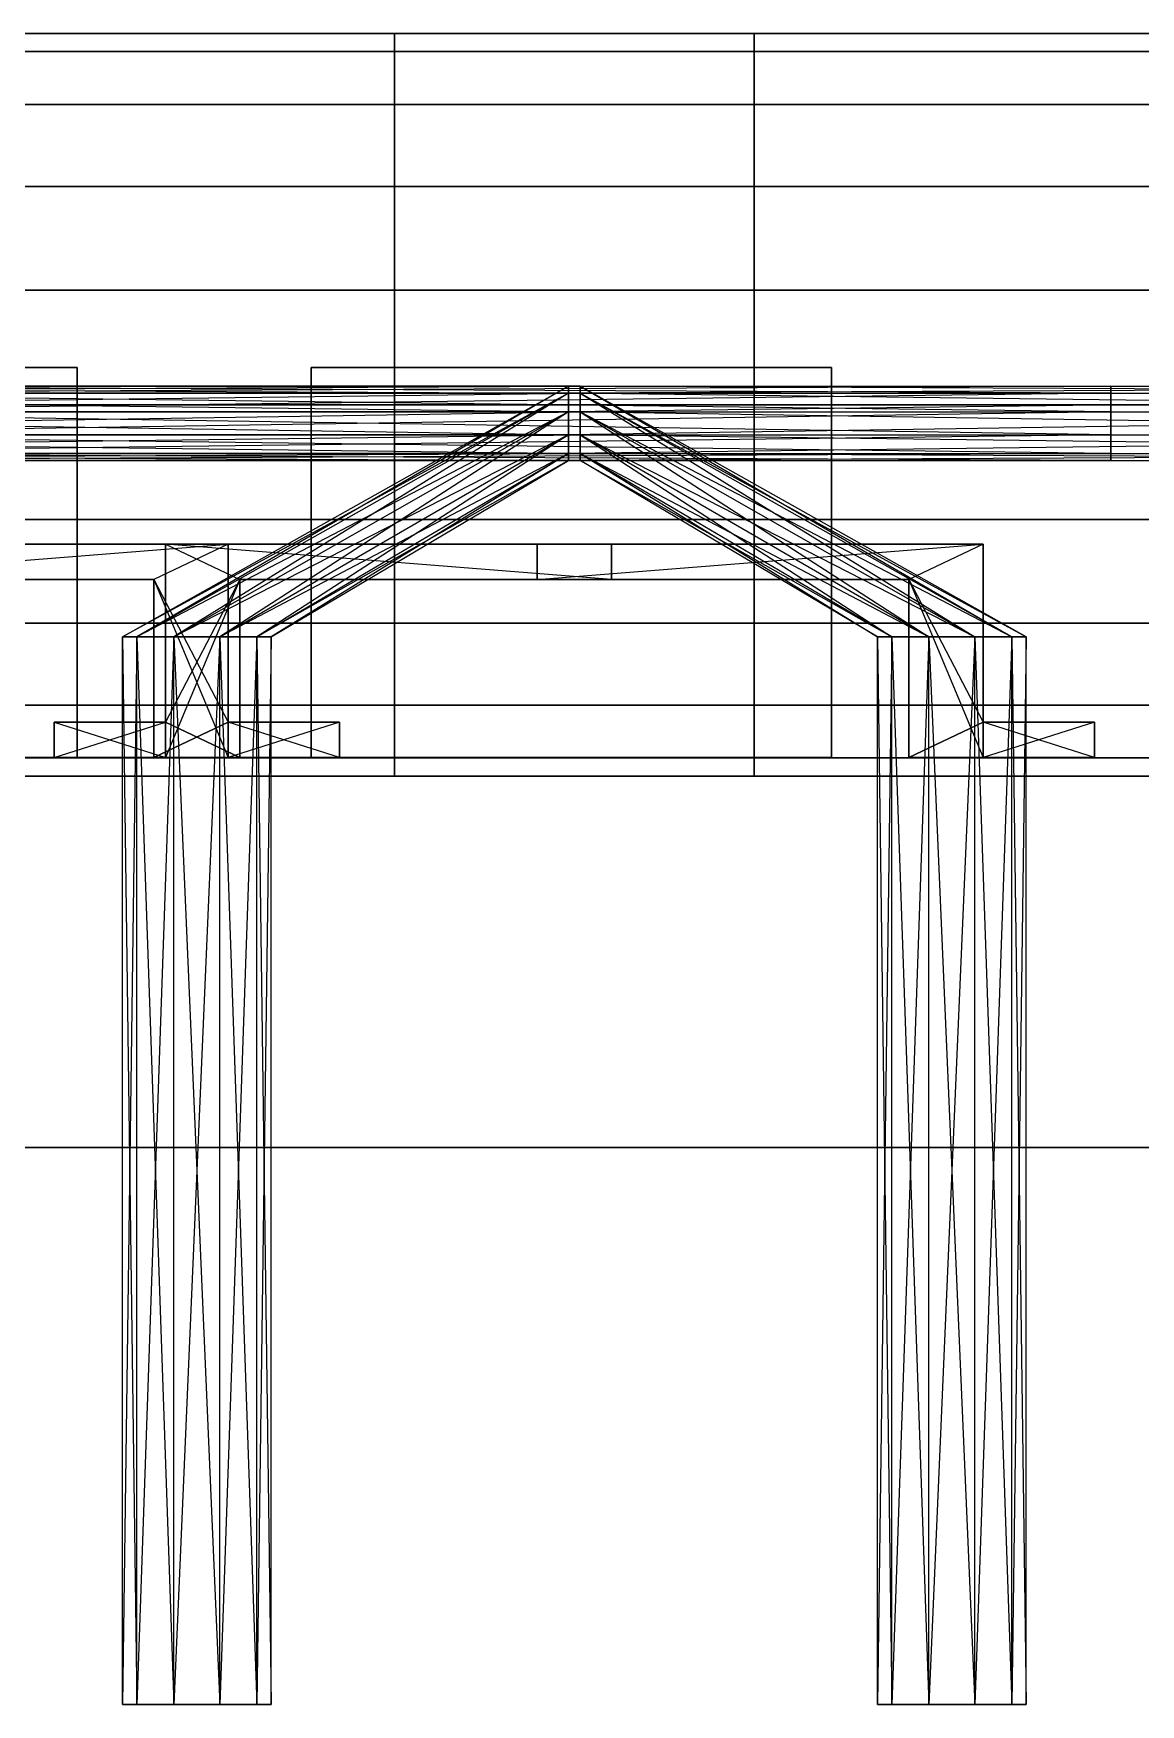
# Model space of a CAD drawing. Extents: x 0 to 4960, y -79 to 258.
# Drawn here: x 4162.7 to 4280, y -78.7 to 98.4 of the extents above; entities that cross this region are included whole.
import ezdxf

# ---------------------------------------------------------------- set-up
doc = ezdxf.new("R2010")
doc.units = 0
doc.layers.add('UB3D', color=1, linetype='CONTINUOUS')

msp = doc.modelspace()

# ---------------------------------------------------------------- linework, layer by layer
at = {"layer": 'UB3D', "color": 53}
for points in [[(4200.944882, 96.498268, -3332.166043), (4200.944882, 98.425177, -3320.00002), (3919.055118, 98.425177, -3320.00002), (3919.055118, 96.498268, -3332.166043)], [(4200.944882, 98.425177, -3320.00002), (4200.944882, 96.498268, -3307.833957), (3919.055118, 96.498268, -3307.833957), (3919.055118, 98.425177, -3320.00002)], [(4139.055118, 98.425177, -2100.00002), (4139.055118, 96.498268, -2112.166043), (4420.944882, 96.498268, -2112.166043), (4420.944882, 98.425177, -2100.00002)], [(4139.055118, 96.498268, -2087.833957), (4139.055118, 98.425177, -2100.00002), (4420.944882, 98.425177, -2100.00002), (4420.944882, 96.498268, -2087.833957)], [(4200.944882, 59.055118, -3320), (4200.944882, 96.498268, -3307.833957), (4200.944882, 98.425177, -3319.99998)], [(4200.944882, 59.055118, -3320), (4200.944882, 98.425177, -3319.99998), (4200.944882, 96.498268, -3332.166043)], [(4239.055118, 98.425177, -1840.00002), (4239.055118, 96.498268, -1852.166043), (4520.944882, 96.498268, -1852.166043), (4520.944882, 98.425177, -1840.00002)], [(4239.055118, 96.498268, -1827.833957), (4239.055118, 98.425177, -1840.00002), (4520.944882, 98.425177, -1840.00002), (4520.944882, 96.498268, -1827.833957)], [(4239.055118, 59.055118, -1840), (4239.055118, 98.425177, -1839.99998), (4239.055118, 96.498268, -1827.833957)], [(4200.944882, 90.906161, -3343.141171), (4200.944882, 96.498268, -3332.166043), (3919.055118, 96.498268, -3332.166043), (3919.055118, 90.906161, -3343.141171)], [(4200.944882, 96.498268, -3307.833957), (4200.944882, 90.906161, -3296.858829), (3919.055118, 90.906161, -3296.858829), (3919.055118, 96.498268, -3307.833957)], [(4139.055118, 96.498268, -2112.166043), (4139.055118, 90.906161, -2123.141171), (4420.944882, 90.906161, -2123.141171), (4420.944882, 96.498268, -2112.166043)], [(4139.055118, 90.906161, -2076.858829), (4139.055118, 96.498268, -2087.833957), (4420.944882, 96.498268, -2087.833957), (4420.944882, 90.906161, -2076.858829)], [(4200.944882, 59.055118, -3320), (4200.944882, 90.906161, -3296.858829), (4200.944882, 96.498268, -3307.833957)], [(4200.944882, 59.055118, -3320), (4200.944882, 96.498268, -3332.166043), (4200.944882, 90.906161, -3343.141171)], [(4239.055118, 96.498268, -1852.166043), (4239.055118, 90.906161, -1863.141171), (4520.944882, 90.906161, -1863.141171), (4520.944882, 96.498268, -1852.166043)], [(4239.055118, 90.906161, -1816.858829), (4239.055118, 96.498268, -1827.833957), (4520.944882, 96.498268, -1827.833957), (4520.944882, 90.906161, -1816.858829)], [(4239.055118, 59.055118, -1840), (4239.055118, 96.498268, -1827.833957), (4239.055118, 90.906161, -1816.858829)], [(4239.055118, 59.055118, -1840), (4239.055118, 90.906161, -1863.141171), (4239.055118, 96.498268, -1852.166043)], [(4200.944882, 82.19625, -3351.851082), (4200.944882, 90.906161, -3343.141171), (3919.055118, 90.906161, -3343.141171), (3919.055118, 82.19625, -3351.851082)], [(4200.944882, 90.906161, -3296.858829), (4200.944882, 82.19625, -3288.148918), (3919.055118, 82.19625, -3288.148918), (3919.055118, 90.906161, -3296.858829)], [(4139.055118, 90.906161, -2123.141171), (4139.055118, 82.19625, -2131.851082), (4420.944882, 82.19625, -2131.851082), (4420.944882, 90.906161, -2123.141171)], [(4139.055118, 82.19625, -2068.148918), (4139.055118, 90.906161, -2076.858829), (4420.944882, 90.906161, -2076.858829), (4420.944882, 82.19625, -2068.148918)], [(4200.944882, 59.055118, -3320), (4200.944882, 82.19625, -3288.148918), (4200.944882, 90.906161, -3296.858829)], [(4200.944882, 59.055118, -3320), (4200.944882, 90.906161, -3343.141171), (4200.944882, 82.19625, -3351.851082)], [(4239.055118, 90.906161, -1863.141171), (4239.055118, 82.19625, -1871.851082), (4520.944882, 82.19625, -1871.851082), (4520.944882, 90.906161, -1863.141171)], [(4239.055118, 82.19625, -1808.148918), (4239.055118, 90.906161, -1816.858829), (4520.944882, 90.906161, -1816.858829), (4520.944882, 82.19625, -1808.148918)], [(4239.055118, 59.055118, -1840), (4239.055118, 90.906161, -1816.858829), (4239.055118, 82.19625, -1808.148918)], [(4239.055118, 59.055118, -1840), (4239.055118, 82.19625, -1871.851082), (4239.055118, 90.906161, -1863.141171)], [(4200.944882, 71.221122, -3357.44319), (4200.944882, 82.19625, -3351.851082), (3919.055118, 82.19625, -3351.851082), (3919.055118, 71.221122, -3357.44319)], [(4200.944882, 82.19625, -3288.148918), (4200.944882, 71.221122, -3282.55681), (3919.055118, 71.221122, -3282.55681), (3919.055118, 82.19625, -3288.148918)], [(4139.055118, 82.19625, -2131.851082), (4139.055118, 71.221122, -2137.44319), (4420.944882, 71.221122, -2137.44319), (4420.944882, 82.19625, -2131.851082)], [(4139.055118, 71.221122, -2062.55681), (4139.055118, 82.19625, -2068.148918), (4420.944882, 82.19625, -2068.148918), (4420.944882, 71.221122, -2062.55681)], [(4200.944882, 59.055118, -3320), (4200.944882, 71.221122, -3282.55681), (4200.944882, 82.19625, -3288.148918)], [(4200.944882, 59.055118, -3320), (4200.944882, 82.19625, -3351.851082), (4200.944882, 71.221122, -3357.44319)], [(4239.055118, 82.19625, -1871.851082), (4239.055118, 71.221122, -1877.44319), (4520.944882, 71.221122, -1877.44319), (4520.944882, 82.19625, -1871.851082)], [(4239.055118, 71.221122, -1802.55681), (4239.055118, 82.19625, -1808.148918), (4520.944882, 82.19625, -1808.148918), (4520.944882, 71.221122, -1802.55681)], [(4239.055118, 59.055118, -1840), (4239.055118, 82.19625, -1808.148918), (4239.055118, 71.221122, -1802.55681)], [(4239.055118, 59.055118, -1840), (4239.055118, 71.221122, -1877.44319), (4239.055118, 82.19625, -1871.851082)], [(4200.944882, 59.055098, -3359.370098), (4200.944882, 71.221122, -3357.44319), (3919.055118, 71.221122, -3357.44319), (3919.055118, 59.055098, -3359.370098)], [(4200.944882, 71.221122, -3282.55681), (4200.944882, 59.055098, -3280.629902), (3919.055118, 59.055098, -3280.629902), (3919.055118, 71.221122, -3282.55681)], [(4139.055118, 71.221122, -2137.44319), (4139.055118, 59.055138, -2139.370098), (4420.944882, 59.055138, -2139.370098), (4420.944882, 71.221122, -2137.44319)], [(4139.055118, 59.055138, -2060.629902), (4139.055118, 71.221122, -2062.55681), (4420.944882, 71.221122, -2062.55681), (4420.944882, 59.055138, -2060.629902)], [(4200.944882, 59.055118, -3320), (4200.944882, 59.055098, -3280.629902), (4200.944882, 71.221122, -3282.55681)], [(4200.944882, 59.055118, -3320), (4200.944882, 71.221122, -3357.44319), (4200.944882, 59.055098, -3359.370098)], [(4239.055118, 71.221122, -1877.44319), (4239.055118, 59.055138, -1879.370098), (4520.944882, 59.055138, -1879.370098), (4520.944882, 71.221122, -1877.44319)], [(4239.055118, 59.055138, -1800.629902), (4239.055118, 71.221122, -1802.55681), (4520.944882, 71.221122, -1802.55681), (4520.944882, 59.055138, -1800.629902)], [(4239.055118, 59.055118, -1840), (4239.055118, 71.221122, -1802.55681), (4239.055118, 59.055138, -1800.629902)], [(4239.055118, 59.055118, -1840), (4239.055118, 59.055138, -1879.370098), (4239.055118, 71.221122, -1877.44319)], [(4200.944882, 46.889114, -3357.44319), (4200.944882, 59.055098, -3359.370098), (3919.055118, 59.055098, -3359.370098), (3919.055118, 46.889114, -3357.44319)], [(4200.944882, 59.055098, -3280.629902), (4200.944882, 46.889114, -3282.55681), (3919.055118, 46.889114, -3282.55681), (3919.055118, 59.055098, -3280.629902)], [(4139.055118, 59.055138, -2139.370098), (4139.055118, 46.889114, -2137.44319), (4420.944882, 46.889114, -2137.44319), (4420.944882, 59.055138, -2139.370098)], [(4139.055118, 46.889114, -2062.55681), (4139.055118, 59.055138, -2060.629902), (4420.944882, 59.055138, -2060.629902), (4420.944882, 46.889114, -2062.55681)], [(4200.944882, 59.055118, -3320), (4200.944882, 19.685059, -3319.99998), (4200.944882, 21.611968, -3307.833957)], [(4200.944882, 59.055118, -3320), (4200.944882, 21.611968, -3307.833957), (4200.944882, 27.204075, -3296.858829)], [(4200.944882, 59.055118, -3320), (4200.944882, 27.204075, -3296.858829), (4200.944882, 35.913986, -3288.148918)], [(4200.944882, 59.055118, -3320), (4200.944882, 35.913986, -3288.148918), (4200.944882, 46.889114, -3282.55681)], [(4200.944882, 59.055118, -3320), (4200.944882, 46.889114, -3282.55681), (4200.944882, 59.055098, -3280.629902)], [(4200.944882, 59.055118, -3320), (4200.944882, 59.055098, -3359.370098), (4200.944882, 46.889114, -3357.44319)], [(4200.944882, 59.055118, -3320), (4200.944882, 46.889114, -3357.44319), (4200.944882, 35.913986, -3351.851082)], [(4200.944882, 59.055118, -3320), (4200.944882, 35.913986, -3351.851082), (4200.944882, 27.204075, -3343.141171)], [(4200.944882, 59.055118, -3320), (4200.944882, 27.204075, -3343.141171), (4200.944882, 21.611968, -3332.166043)], [(4239.055118, 59.055138, -1879.370098), (4239.055118, 46.889114, -1877.44319), (4520.944882, 46.889114, -1877.44319), (4520.944882, 59.055138, -1879.370098)], [(4239.055118, 46.889114, -1802.55681), (4239.055118, 59.055138, -1800.629902), (4520.944882, 59.055138, -1800.629902), (4520.944882, 46.889114, -1802.55681)], [(4239.055118, 59.055118, -1840), (4239.055118, 59.055138, -1800.629902), (4239.055118, 46.889114, -1802.55681)], [(4239.055118, 59.055118, -1840), (4239.055118, 46.889114, -1877.44319), (4239.055118, 59.055138, -1879.370098)], [(4239.055118, 59.055118, -1840), (4239.055118, 46.889114, -1802.55681), (4239.055118, 35.913986, -1808.148918)], [(4239.055118, 59.055118, -1840), (4239.055118, 35.913986, -1808.148918), (4239.055118, 27.204075, -1816.858829)], [(4239.055118, 59.055118, -1840), (4239.055118, 27.204075, -1816.858829), (4239.055118, 21.611968, -1827.833957)], [(4239.055118, 59.055118, -1840), (4239.055118, 21.611968, -1827.833957), (4239.055118, 19.685059, -1839.99998)], [(4239.055118, 59.055118, -1840), (4239.055118, 19.685059, -1839.99998), (4239.055118, 21.611968, -1852.166043)], [(4239.055118, 59.055118, -1840), (4239.055118, 21.611968, -1852.166043), (4239.055118, 27.204075, -1863.141171)], [(4239.055118, 59.055118, -1840), (4239.055118, 27.204075, -1863.141171), (4239.055118, 35.913986, -1871.851082)], [(4239.055118, 59.055118, -1840), (4239.055118, 35.913986, -1871.851082), (4239.055118, 46.889114, -1877.44319)], [(4200.944882, 35.913986, -3351.851082), (4200.944882, 46.889114, -3357.44319), (3919.055118, 46.889114, -3357.44319), (3919.055118, 35.913986, -3351.851082)], [(4200.944882, 46.889114, -3282.55681), (4200.944882, 35.913986, -3288.148918), (3919.055118, 35.913986, -3288.148918), (3919.055118, 46.889114, -3282.55681)], [(4139.055118, 46.889114, -2137.44319), (4139.055118, 35.913986, -2131.851082), (4420.944882, 35.913986, -2131.851082), (4420.944882, 46.889114, -2137.44319)], [(4139.055118, 35.913986, -2068.148918), (4139.055118, 46.889114, -2062.55681), (4420.944882, 46.889114, -2062.55681), (4420.944882, 35.913986, -2068.148918)], [(4239.055118, 46.889114, -1877.44319), (4239.055118, 35.913986, -1871.851082), (4520.944882, 35.913986, -1871.851082), (4520.944882, 46.889114, -1877.44319)], [(4239.055118, 35.913986, -1808.148918), (4239.055118, 46.889114, -1802.55681), (4520.944882, 46.889114, -1802.55681), (4520.944882, 35.913986, -1808.148918)], [(4200.944882, 27.204075, -3343.141171), (4200.944882, 35.913986, -3351.851082), (3919.055118, 35.913986, -3351.851082), (3919.055118, 27.204075, -3343.141171)], [(4200.944882, 35.913986, -3288.148918), (4200.944882, 27.204075, -3296.858829), (3919.055118, 27.204075, -3296.858829), (3919.055118, 35.913986, -3288.148918)], [(4139.055118, 35.913986, -2131.851082), (4139.055118, 27.204075, -2123.141171), (4420.944882, 27.204075, -2123.141171), (4420.944882, 35.913986, -2131.851082)], [(4139.055118, 27.204075, -2076.858829), (4139.055118, 35.913986, -2068.148918), (4420.944882, 35.913986, -2068.148918), (4420.944882, 27.204075, -2076.858829)], [(4239.055118, 35.913986, -1871.851082), (4239.055118, 27.204075, -1863.141171), (4520.944882, 27.204075, -1863.141171), (4520.944882, 35.913986, -1871.851082)], [(4239.055118, 27.204075, -1816.858829), (4239.055118, 35.913986, -1808.148918), (4520.944882, 35.913986, -1808.148918), (4520.944882, 27.204075, -1816.858829)], [(4200.944882, 21.611968, -3332.166043), (4200.944882, 27.204075, -3343.141171), (3919.055118, 27.204075, -3343.141171), (3919.055118, 21.611968, -3332.166043)], [(4200.944882, 27.204075, -3296.858829), (4200.944882, 21.611968, -3307.833957), (3919.055118, 21.611968, -3307.833957), (3919.055118, 27.204075, -3296.858829)], [(4139.055118, 27.204075, -2123.141171), (4139.055118, 21.611968, -2112.166043), (4420.944882, 21.611968, -2112.166043), (4420.944882, 27.204075, -2123.141171)], [(4139.055118, 21.611968, -2087.833957), (4139.055118, 27.204075, -2076.858829), (4420.944882, 27.204075, -2076.858829), (4420.944882, 21.611968, -2087.833957)], [(4239.055118, 27.204075, -1863.141171), (4239.055118, 21.611968, -1852.166043), (4520.944882, 21.611968, -1852.166043), (4520.944882, 27.204075, -1863.141171)], [(4239.055118, 21.611968, -1827.833957), (4239.055118, 27.204075, -1816.858829), (4520.944882, 27.204075, -1816.858829), (4520.944882, 21.611968, -1827.833957)], [(4200.944882, 19.685059, -3320.00002), (4200.944882, 21.611968, -3332.166043), (3919.055118, 21.611968, -3332.166043), (3919.055118, 19.685059, -3320.00002)], [(4200.944882, 21.611968, -3307.833957), (4200.944882, 19.685059, -3320.00002), (3919.055118, 19.685059, -3320.00002), (3919.055118, 21.611968, -3307.833957)], [(4139.055118, 21.611968, -2112.166043), (4139.055118, 19.685059, -2100.00002), (4420.944882, 19.685059, -2100.00002), (4420.944882, 21.611968, -2112.166043)], [(4139.055118, 19.685059, -2100.00002), (4139.055118, 21.611968, -2087.833957), (4420.944882, 21.611968, -2087.833957), (4420.944882, 19.685059, -2100.00002)], [(4239.055118, 21.611968, -1852.166043), (4239.055118, 19.685059, -1840.00002), (4520.944882, 19.685059, -1840.00002), (4520.944882, 21.611968, -1852.166043)], [(4239.055118, 19.685059, -1840.00002), (4239.055118, 21.611968, -1827.833957), (4520.944882, 21.611968, -1827.833957), (4520.944882, 19.685059, -1840.00002)]]:
    msp.add_3dface(points, dxfattribs=at)
at = {"layer": 'UB3D', "color": 27}
for points in [[(4112.204724, 21.653543, -1160.629921), (4167.322835, 21.653543, -1160.629921), (4167.322835, 62.992126, -1160.629921), (4112.204724, 62.992126, -1160.629921)], [(4167.322835, 21.653543, -1278.740157), (4112.204724, 21.653543, -1278.740157), (4112.204724, 62.992126, -1278.740157), (4167.322835, 62.992126, -1278.740157)], [(4112.204724, 62.992126, -1278.740157), (4167.322835, 62.992126, -1278.740157), (4167.322835, 62.992126, -1160.629921)], [(4112.204724, 62.992126, -1278.740157), (4167.322835, 62.992126, -1160.629921), (4112.204724, 62.992126, -1160.629921)], [(4167.322835, 21.653543, -1160.629921), (4167.322835, 21.653543, -1278.740157), (4167.322835, 62.992126, -1278.740157), (4167.322835, 62.992126, -1160.629921)], [(4192.125984, 21.653543, -2340.944882), (4247.244094, 21.653543, -2340.944882), (4247.244094, 62.992126, -2340.944882), (4192.125984, 62.992126, -2340.944882)], [(4247.244094, 21.653543, -2459.055118), (4192.125984, 21.653543, -2459.055118), (4192.125984, 62.992126, -2459.055118), (4247.244094, 62.992126, -2459.055118)], [(4192.125984, 21.653543, -2459.055118), (4192.125984, 21.653543, -2340.944882), (4192.125984, 62.992126, -2340.944882), (4192.125984, 62.992126, -2459.055118)], [(4192.125984, 62.992126, -2459.055118), (4247.244094, 62.992126, -2459.055118), (4247.244094, 62.992126, -2340.944882)], [(4192.125984, 62.992126, -2459.055118), (4247.244094, 62.992126, -2340.944882), (4192.125984, 62.992126, -2340.944882)], [(4192.125984, 62.992126, -2459.055118), (4192.125984, 62.992126, -2340.944882), (4192.125984, 62.992126, -2459.055118)], [(4247.244094, 21.653543, -2340.944882), (4247.244094, 21.653543, -2459.055118), (4247.244094, 62.992126, -2459.055118), (4247.244094, 62.992126, -2340.944882)], [(4112.204724, 21.653543, -1160.629921), (4167.322835, 21.653543, -1160.629921), (4167.322835, 21.653543, -1278.740157)], [(4112.204724, 21.653543, -1160.629921), (4167.322835, 21.653543, -1278.740157), (4112.204724, 21.653543, -1278.740157)], [(4192.125984, 21.653543, -2340.944882), (4247.244094, 21.653543, -2340.944882), (4247.244094, 21.653543, -2459.055118)], [(4192.125984, 21.653543, -2340.944882), (4247.244094, 21.653543, -2459.055118), (4192.125984, 21.653543, -2459.055118)], [(4192.125984, 21.653543, -2340.944882), (4192.125984, 21.653543, -2459.055118), (4192.125984, 21.653543, -2340.944882)]]:
    msp.add_3dface(points, dxfattribs=at)
at = {"layer": 'UB3D', "color": 254}
for points in [[(4220.629921, 60.275591, -3324.629921), (4063.149606, 60.275591, -3324.629921), (4220.629921, 61.027598, -3320)], [(4063.149606, 60.275591, -3324.629921), (4220.629921, 61.027598, -3320), (4063.149606, 61.027598, -3320)], [(4220.629921, 61.027598, -3320), (4063.149606, 61.027598, -3320), (4220.629921, 60.275591, -3315.370079)], [(4063.149606, 61.027598, -3320), (4220.629921, 60.275591, -3315.370079), (4063.149606, 60.275591, -3315.370079)], [(4220.629921, 58.307047, -3327.488189), (4063.149606, 58.307047, -3327.488189), (4220.629921, 60.275591, -3324.629921)], [(4063.149606, 58.307047, -3327.488189), (4220.629921, 60.275591, -3324.629921), (4063.149606, 60.275591, -3324.629921)], [(4220.629921, 60.275591, -3315.370079), (4063.149606, 60.275591, -3315.370079), (4220.629921, 58.307047, -3312.511811)], [(4063.149606, 60.275591, -3315.370079), (4220.629921, 58.307047, -3312.511811), (4063.149606, 58.307047, -3312.511811)], [(4119.370079, 60.275591, -2095.370079), (4276.850394, 60.275591, -2095.370079), (4119.370079, 61.027598, -2100)], [(4276.850394, 60.275591, -2095.370079), (4119.370079, 61.027598, -2100), (4276.850394, 61.027598, -2100)], [(4119.370079, 61.027598, -2100), (4276.850394, 61.027598, -2100), (4119.370079, 60.275591, -2104.629921)], [(4276.850394, 61.027598, -2100), (4119.370079, 60.275591, -2104.629921), (4276.850394, 60.275591, -2104.629921)], [(4119.370079, 58.307047, -2092.511811), (4276.850394, 58.307047, -2092.511811), (4119.370079, 60.275591, -2095.370079)], [(4276.850394, 58.307047, -2092.511811), (4119.370079, 60.275591, -2095.370079), (4276.850394, 60.275591, -2095.370079)], [(4119.370079, 60.275591, -2104.629921), (4276.850394, 60.275591, -2104.629921), (4119.370079, 58.307047, -2107.488189)], [(4276.850394, 60.275591, -2104.629921), (4119.370079, 58.307047, -2107.488189), (4276.850394, 58.307047, -2107.488189)], [(4219.370079, 60.275591, -1835.370079), (4172.125984, 34.452008, -1840), (4219.370079, 61.027598, -1840)], [(4172.125984, 34.452008, -1840), (4219.370079, 61.027598, -1840), (4173.629921, 34.452008, -1844.629921)], [(4173.629921, 34.452008, -1835.370079), (4219.370079, 60.275591, -1835.370079), (4172.125984, 34.452008, -1840)], [(4219.370079, 61.027598, -1840), (4173.629921, 34.452008, -1844.629921), (4219.370079, 60.275591, -1844.629921)], [(4219.370079, 58.307047, -1832.511811), (4173.629921, 34.452008, -1835.370079), (4219.370079, 60.275591, -1835.370079)], [(4173.629921, 34.452008, -1844.629921), (4219.370079, 60.275591, -1844.629921), (4177.566929, 34.452008, -1847.488189)], [(4219.370079, 60.275591, -1844.629921), (4177.566929, 34.452008, -1847.488189), (4219.370079, 58.307047, -1847.488189)], [(4219.370079, 60.275591, -1835.370079), (4376.850394, 60.275591, -1835.370079), (4219.370079, 61.027598, -1840)], [(4376.850394, 60.275591, -1835.370079), (4219.370079, 61.027598, -1840), (4376.850394, 61.027598, -1840)], [(4219.370079, 61.027598, -1840), (4376.850394, 61.027598, -1840), (4219.370079, 60.275591, -1844.629921)], [(4376.850394, 61.027598, -1840), (4219.370079, 60.275591, -1844.629921), (4376.850394, 60.275591, -1844.629921)], [(4219.370079, 58.307047, -1832.511811), (4376.850394, 58.307047, -1832.511811), (4219.370079, 60.275591, -1835.370079)], [(4376.850394, 58.307047, -1832.511811), (4219.370079, 60.275591, -1835.370079), (4376.850394, 60.275591, -1835.370079)], [(4219.370079, 60.275591, -1844.629921), (4376.850394, 60.275591, -1844.629921), (4219.370079, 58.307047, -1847.488189)], [(4376.850394, 60.275591, -1844.629921), (4219.370079, 58.307047, -1847.488189), (4376.850394, 58.307047, -1847.488189)], [(4220.629921, 60.275591, -3324.629921), (4267.874016, 34.452008, -3320), (4220.629921, 61.027598, -3320)], [(4267.874016, 34.452008, -3320), (4220.629921, 61.027598, -3320), (4266.370079, 34.452008, -3315.370079)], [(4220.629921, 61.027598, -3320), (4266.370079, 34.452008, -3315.370079), (4220.629921, 60.275591, -3315.370079)], [(4220.629921, 58.307047, -3327.488189), (4266.370079, 34.452008, -3324.629921), (4220.629921, 60.275591, -3324.629921)], [(4266.370079, 34.452008, -3324.629921), (4220.629921, 60.275591, -3324.629921), (4267.874016, 34.452008, -3320)], [(4266.370079, 34.452008, -3315.370079), (4220.629921, 60.275591, -3315.370079), (4262.433071, 34.452008, -3312.511811)], [(4220.629921, 60.275591, -3315.370079), (4262.433071, 34.452008, -3312.511811), (4220.629921, 58.307047, -3312.511811)], [(4276.850394, 57.090472, -2100), (4276.850394, 60.275591, -2104.629921), (4276.850394, 61.027598, -2100)], [(4276.850394, 57.090472, -2100), (4276.850394, 61.027598, -2100), (4276.850394, 60.275591, -2095.370079)], [(4276.850394, 57.090472, -2100), (4276.850394, 58.307047, -2107.488189), (4276.850394, 60.275591, -2104.629921)], [(4276.850394, 57.090472, -2100), (4276.850394, 60.275591, -2095.370079), (4276.850394, 58.307047, -2092.511811)], [(4220.629921, 55.873898, -3327.488189), (4063.149606, 55.873898, -3327.488189), (4220.629921, 58.307047, -3327.488189)], [(4063.149606, 55.873898, -3327.488189), (4220.629921, 58.307047, -3327.488189), (4063.149606, 58.307047, -3327.488189)], [(4220.629921, 58.307047, -3312.511811), (4063.149606, 58.307047, -3312.511811), (4220.629921, 55.873898, -3312.511811)], [(4063.149606, 58.307047, -3312.511811), (4220.629921, 55.873898, -3312.511811), (4063.149606, 55.873898, -3312.511811)], [(4119.370079, 55.873898, -2092.511811), (4276.850394, 55.873898, -2092.511811), (4119.370079, 58.307047, -2092.511811)], [(4276.850394, 55.873898, -2092.511811), (4119.370079, 58.307047, -2092.511811), (4276.850394, 58.307047, -2092.511811)], [(4119.370079, 58.307047, -2107.488189), (4276.850394, 58.307047, -2107.488189), (4119.370079, 55.873898, -2107.488189)], [(4276.850394, 58.307047, -2107.488189), (4119.370079, 55.873898, -2107.488189), (4276.850394, 55.873898, -2107.488189)], [(4177.566929, 34.452008, -1832.511811), (4219.370079, 58.307047, -1832.511811), (4173.629921, 34.452008, -1835.370079)], [(4219.370079, 55.873898, -1832.511811), (4177.566929, 34.452008, -1832.511811), (4219.370079, 58.307047, -1832.511811)], [(4177.566929, 34.452008, -1847.488189), (4219.370079, 58.307047, -1847.488189), (4182.433071, 34.452008, -1847.488189)], [(4219.370079, 58.307047, -1847.488189), (4182.433071, 34.452008, -1847.488189), (4219.370079, 55.873898, -1847.488189)], [(4219.370079, 55.873898, -1832.511811), (4376.850394, 55.873898, -1832.511811), (4219.370079, 58.307047, -1832.511811)], [(4376.850394, 55.873898, -1832.511811), (4219.370079, 58.307047, -1832.511811), (4376.850394, 58.307047, -1832.511811)], [(4219.370079, 58.307047, -1847.488189), (4376.850394, 58.307047, -1847.488189), (4219.370079, 55.873898, -1847.488189)], [(4376.850394, 58.307047, -1847.488189), (4219.370079, 55.873898, -1847.488189), (4376.850394, 55.873898, -1847.488189)], [(4220.629921, 55.873898, -3327.488189), (4262.433071, 34.452008, -3327.488189), (4220.629921, 58.307047, -3327.488189)], [(4262.433071, 34.452008, -3327.488189), (4220.629921, 58.307047, -3327.488189), (4266.370079, 34.452008, -3324.629921)], [(4262.433071, 34.452008, -3312.511811), (4220.629921, 58.307047, -3312.511811), (4257.566929, 34.452008, -3312.511811)], [(4220.629921, 58.307047, -3312.511811), (4257.566929, 34.452008, -3312.511811), (4220.629921, 55.873898, -3312.511811)], [(4276.850394, 57.090472, -2100), (4276.850394, 55.873898, -2107.488189), (4276.850394, 58.307047, -2107.488189)], [(4276.850394, 57.090472, -2100), (4276.850394, 58.307047, -2092.511811), (4276.850394, 55.873898, -2092.511811)], [(4276.850394, 57.090472, -2100), (4276.850394, 53.153346, -2100), (4276.850394, 53.905315, -2104.629921)], [(4276.850394, 57.090472, -2100), (4276.850394, 53.905315, -2104.629921), (4276.850394, 55.873898, -2107.488189)], [(4276.850394, 57.090472, -2100), (4276.850394, 55.873898, -2092.511811), (4276.850394, 53.905315, -2095.370079)], [(4276.850394, 57.090472, -2100), (4276.850394, 53.905315, -2095.370079), (4276.850394, 53.153346, -2100)], [(4220.629921, 53.905315, -3324.629921), (4063.149606, 53.905315, -3324.629921), (4220.629921, 55.873898, -3327.488189)], [(4063.149606, 53.905315, -3324.629921), (4220.629921, 55.873898, -3327.488189), (4063.149606, 55.873898, -3327.488189)], [(4220.629921, 55.873898, -3312.511811), (4063.149606, 55.873898, -3312.511811), (4220.629921, 53.905315, -3315.370079)], [(4063.149606, 55.873898, -3312.511811), (4220.629921, 53.905315, -3315.370079), (4063.149606, 53.905315, -3315.370079)], [(4119.370079, 53.905315, -2095.370079), (4276.850394, 53.905315, -2095.370079), (4119.370079, 55.873898, -2092.511811)], [(4276.850394, 53.905315, -2095.370079), (4119.370079, 55.873898, -2092.511811), (4276.850394, 55.873898, -2092.511811)], [(4119.370079, 55.873898, -2107.488189), (4276.850394, 55.873898, -2107.488189), (4119.370079, 53.905315, -2104.629921)], [(4276.850394, 55.873898, -2107.488189), (4119.370079, 53.905315, -2104.629921), (4276.850394, 53.905315, -2104.629921)], [(4182.433071, 34.452008, -1832.511811), (4219.370079, 55.873898, -1832.511811), (4177.566929, 34.452008, -1832.511811)], [(4219.370079, 53.905315, -1835.370079), (4182.433071, 34.452008, -1832.511811), (4219.370079, 55.873898, -1832.511811)], [(4182.433071, 34.452008, -1847.488189), (4219.370079, 55.873898, -1847.488189), (4186.370079, 34.452008, -1844.629921)], [(4219.370079, 55.873898, -1847.488189), (4186.370079, 34.452008, -1844.629921), (4219.370079, 53.905315, -1844.629921)], [(4219.370079, 53.905315, -1835.370079), (4376.850394, 53.905315, -1835.370079), (4219.370079, 55.873898, -1832.511811)], [(4376.850394, 53.905315, -1835.370079), (4219.370079, 55.873898, -1832.511811), (4376.850394, 55.873898, -1832.511811)], [(4219.370079, 55.873898, -1847.488189), (4376.850394, 55.873898, -1847.488189), (4219.370079, 53.905315, -1844.629921)], [(4376.850394, 55.873898, -1847.488189), (4219.370079, 53.905315, -1844.629921), (4376.850394, 53.905315, -1844.629921)], [(4220.629921, 53.905315, -3324.629921), (4257.566929, 34.452008, -3327.488189), (4220.629921, 55.873898, -3327.488189)], [(4257.566929, 34.452008, -3327.488189), (4220.629921, 55.873898, -3327.488189), (4262.433071, 34.452008, -3327.488189)], [(4257.566929, 34.452008, -3312.511811), (4220.629921, 55.873898, -3312.511811), (4253.629921, 34.452008, -3315.370079)], [(4220.629921, 55.873898, -3312.511811), (4253.629921, 34.452008, -3315.370079), (4220.629921, 53.905315, -3315.370079)], [(4220.629921, 53.153346, -3320), (4063.149606, 53.153346, -3320), (4220.629921, 53.905315, -3324.629921)], [(4063.149606, 53.153346, -3320), (4220.629921, 53.905315, -3324.629921), (4063.149606, 53.905315, -3324.629921)], [(4220.629921, 53.905315, -3315.370079), (4063.149606, 53.905315, -3315.370079), (4220.629921, 53.153346, -3320)], [(4063.149606, 53.905315, -3315.370079), (4220.629921, 53.153346, -3320), (4063.149606, 53.153346, -3320)], [(4119.370079, 53.153346, -2100), (4276.850394, 53.153346, -2100), (4119.370079, 53.905315, -2095.370079)], [(4276.850394, 53.153346, -2100), (4119.370079, 53.905315, -2095.370079), (4276.850394, 53.905315, -2095.370079)], [(4119.370079, 53.905315, -2104.629921), (4276.850394, 53.905315, -2104.629921), (4119.370079, 53.153346, -2100)], [(4276.850394, 53.905315, -2104.629921), (4119.370079, 53.153346, -2100), (4276.850394, 53.153346, -2100)], [(4186.370079, 34.452008, -1840), (4219.370079, 53.905315, -1835.370079), (4182.433071, 34.452008, -1832.511811)], [(4219.370079, 53.153346, -1840), (4186.370079, 34.452008, -1840), (4219.370079, 53.905315, -1835.370079)], [(4186.370079, 34.452008, -1844.629921), (4219.370079, 53.905315, -1844.629921), (4187.874016, 34.452008, -1840)], [(4187.874016, 34.452008, -1840), (4219.370079, 53.153346, -1840), (4186.370079, 34.452008, -1840)], [(4219.370079, 53.905315, -1844.629921), (4187.874016, 34.452008, -1840), (4219.370079, 53.153346, -1840)], [(4219.370079, 53.153346, -1840), (4376.850394, 53.153346, -1840), (4219.370079, 53.905315, -1835.370079)], [(4376.850394, 53.153346, -1840), (4219.370079, 53.905315, -1835.370079), (4376.850394, 53.905315, -1835.370079)], [(4219.370079, 53.905315, -1844.629921), (4376.850394, 53.905315, -1844.629921), (4219.370079, 53.153346, -1840)], [(4376.850394, 53.905315, -1844.629921), (4219.370079, 53.153346, -1840), (4376.850394, 53.153346, -1840)], [(4220.629921, 53.153346, -3320), (4253.629921, 34.452008, -3320), (4220.629921, 53.905315, -3324.629921)], [(4253.629921, 34.452008, -3320), (4220.629921, 53.905315, -3324.629921), (4257.566929, 34.452008, -3327.488189)], [(4253.629921, 34.452008, -3315.370079), (4220.629921, 53.905315, -3315.370079), (4252.125984, 34.452008, -3320)], [(4220.629921, 53.905315, -3315.370079), (4252.125984, 34.452008, -3320), (4220.629921, 53.153346, -3320)], [(4252.125984, 34.452008, -3320), (4220.629921, 53.153346, -3320), (4253.629921, 34.452008, -3320)], [(4136.062992, 44.291339, -1228.897598), (4136.062992, 44.291339, -1211.102402), (4183.307087, 44.291339, -1228.897598)], [(4136.062992, 44.291339, -1211.102402), (4183.307087, 44.291339, -1228.897598), (4183.307087, 44.291339, -1211.102402)], [(4183.307087, 44.291339, -1228.897598), (4175.433071, 40.518346, -1228.897598), (4136.062992, 40.518346, -1228.897598)], [(4175.433071, 40.518346, -1228.897598), (4136.062992, 40.518346, -1228.897598), (4183.307087, 44.291339, -1228.897598)], [(4136.062992, 40.518346, -1228.897598), (4183.307087, 44.291339, -1228.897598), (4136.062992, 44.291339, -1228.897598)], [(4183.307087, 44.291339, -1228.897598), (4136.062992, 44.291339, -1228.897598), (4136.062992, 40.518346, -1228.897598)], [(4183.307087, 44.291339, -1211.102402), (4175.433071, 40.518346, -1211.102402), (4136.062992, 40.518346, -1211.102402)], [(4175.433071, 40.518346, -1211.102402), (4136.062992, 40.518346, -1211.102402), (4183.307087, 44.291339, -1211.102402)], [(4136.062992, 40.518346, -1211.102402), (4183.307087, 44.291339, -1211.102402), (4136.062992, 44.291339, -1211.102402)], [(4183.307087, 44.291339, -1211.102402), (4136.062992, 44.291339, -1211.102402), (4136.062992, 40.518346, -1211.102402)], [(4175.433071, 40.518346, -1228.897598), (4183.307087, 25.426496, -1228.897598), (4183.307087, 44.291339, -1228.897598)], [(4183.307087, 25.426496, -1228.897598), (4183.307087, 44.291339, -1228.897598), (4175.433071, 40.518346, -1228.897598)], [(4175.433071, 40.518346, -1211.102402), (4183.307087, 25.426496, -1211.102402), (4183.307087, 44.291339, -1211.102402)], [(4183.307087, 25.426496, -1211.102402), (4183.307087, 44.291339, -1211.102402), (4175.433071, 40.518346, -1211.102402)], [(4223.937008, 44.291339, -2353.700827), (4223.937008, 44.291339, -2371.496024), (4176.692913, 44.291339, -2353.700827)], [(4223.937008, 44.291339, -2371.496024), (4176.692913, 44.291339, -2353.700827), (4176.692913, 44.291339, -2371.496024)], [(4176.692913, 44.291339, -2353.700827), (4176.692913, 44.291339, -2371.496024), (4176.692913, 25.426496, -2353.700827)], [(4176.692913, 44.291339, -2371.496024), (4176.692913, 25.426496, -2353.700827), (4176.692913, 25.426496, -2371.496024)], [(4184.566929, 40.518346, -2353.700827), (4176.692913, 25.426496, -2353.700827), (4176.692913, 44.291339, -2353.700827)], [(4176.692913, 25.426496, -2353.700827), (4176.692913, 44.291339, -2353.700827), (4184.566929, 40.518346, -2353.700827)], [(4176.692913, 44.291339, -2353.700827), (4184.566929, 40.518346, -2353.700827), (4223.937008, 40.518346, -2353.700827)], [(4184.566929, 40.518346, -2353.700827), (4223.937008, 40.518346, -2353.700827), (4176.692913, 44.291339, -2353.700827)], [(4223.937008, 40.518346, -2353.700827), (4176.692913, 44.291339, -2353.700827), (4223.937008, 44.291339, -2353.700827)], [(4176.692913, 44.291339, -2353.700827), (4223.937008, 44.291339, -2353.700827), (4223.937008, 40.518346, -2353.700827)], [(4184.566929, 40.518346, -2371.496024), (4176.692913, 25.426496, -2371.496024), (4176.692913, 44.291339, -2371.496024)], [(4176.692913, 25.426496, -2371.496024), (4176.692913, 44.291339, -2371.496024), (4184.566929, 40.518346, -2371.496024)], [(4176.692913, 44.291339, -2371.496024), (4184.566929, 40.518346, -2371.496024), (4223.937008, 40.518346, -2371.496024)], [(4184.566929, 40.518346, -2371.496024), (4223.937008, 40.518346, -2371.496024), (4176.692913, 44.291339, -2371.496024)], [(4223.937008, 40.518346, -2371.496024), (4176.692913, 44.291339, -2371.496024), (4223.937008, 44.291339, -2371.496024)], [(4176.692913, 44.291339, -2371.496024), (4223.937008, 44.291339, -2371.496024), (4223.937008, 40.518346, -2371.496024)], [(4223.937008, 44.291339, -2428.503976), (4223.937008, 44.291339, -2446.299173), (4176.692913, 44.291339, -2428.503976)], [(4223.937008, 44.291339, -2446.299173), (4176.692913, 44.291339, -2428.503976), (4176.692913, 44.291339, -2446.299173)], [(4176.692913, 44.291339, -2428.503976), (4176.692913, 44.291339, -2446.299173), (4176.692913, 25.426496, -2428.503976)], [(4176.692913, 44.291339, -2446.299173), (4176.692913, 25.426496, -2428.503976), (4176.692913, 25.426496, -2446.299173)], [(4184.566929, 40.518346, -2428.503976), (4176.692913, 25.426496, -2428.503976), (4176.692913, 44.291339, -2428.503976)], [(4176.692913, 25.426496, -2428.503976), (4176.692913, 44.291339, -2428.503976), (4184.566929, 40.518346, -2428.503976)], [(4176.692913, 44.291339, -2428.503976), (4184.566929, 40.518346, -2428.503976), (4223.937008, 40.518346, -2428.503976)], [(4184.566929, 40.518346, -2428.503976), (4223.937008, 40.518346, -2428.503976), (4176.692913, 44.291339, -2428.503976)], [(4223.937008, 40.518346, -2428.503976), (4176.692913, 44.291339, -2428.503976), (4223.937008, 44.291339, -2428.503976)], [(4176.692913, 44.291339, -2428.503976), (4223.937008, 44.291339, -2428.503976), (4223.937008, 40.518346, -2428.503976)], [(4184.566929, 40.518346, -2446.299173), (4176.692913, 25.426496, -2446.299173), (4176.692913, 44.291339, -2446.299173)], [(4176.692913, 25.426496, -2446.299173), (4176.692913, 44.291339, -2446.299173), (4184.566929, 40.518346, -2446.299173)], [(4176.692913, 44.291339, -2446.299173), (4184.566929, 40.518346, -2446.299173), (4223.937008, 40.518346, -2446.299173)], [(4184.566929, 40.518346, -2446.299173), (4223.937008, 40.518346, -2446.299173), (4176.692913, 44.291339, -2446.299173)], [(4223.937008, 40.518346, -2446.299173), (4176.692913, 44.291339, -2446.299173), (4223.937008, 44.291339, -2446.299173)], [(4176.692913, 44.291339, -2446.299173), (4223.937008, 44.291339, -2446.299173), (4223.937008, 40.518346, -2446.299173)], [(4183.307087, 44.291339, -1228.897598), (4183.307087, 44.291339, -1211.102402), (4183.307087, 25.426496, -1228.897598)], [(4183.307087, 44.291339, -1211.102402), (4183.307087, 25.426496, -1228.897598), (4183.307087, 25.426496, -1211.102402)], [(4216.062992, 40.518346, -2408.897598), (4216.062992, 40.518346, -2391.102402), (4216.062992, 44.291339, -2408.897598)], [(4216.062992, 40.518346, -2391.102402), (4216.062992, 44.291339, -2408.897598), (4216.062992, 44.291339, -2391.102402)], [(4216.062992, 44.291339, -2408.897598), (4216.062992, 44.291339, -2391.102402), (4263.307087, 44.291339, -2408.897598)], [(4216.062992, 44.291339, -2391.102402), (4263.307087, 44.291339, -2408.897598), (4263.307087, 44.291339, -2391.102402)], [(4263.307087, 44.291339, -2408.897598), (4255.433071, 40.518346, -2408.897598), (4216.062992, 40.518346, -2408.897598)], [(4255.433071, 40.518346, -2408.897598), (4216.062992, 40.518346, -2408.897598), (4263.307087, 44.291339, -2408.897598)], [(4216.062992, 40.518346, -2408.897598), (4263.307087, 44.291339, -2408.897598), (4216.062992, 44.291339, -2408.897598)], [(4263.307087, 44.291339, -2408.897598), (4216.062992, 44.291339, -2408.897598), (4216.062992, 40.518346, -2408.897598)], [(4263.307087, 44.291339, -2391.102402), (4255.433071, 40.518346, -2391.102402), (4216.062992, 40.518346, -2391.102402)], [(4255.433071, 40.518346, -2391.102402), (4216.062992, 40.518346, -2391.102402), (4263.307087, 44.291339, -2391.102402)], [(4216.062992, 40.518346, -2391.102402), (4263.307087, 44.291339, -2391.102402), (4216.062992, 44.291339, -2391.102402)], [(4263.307087, 44.291339, -2391.102402), (4216.062992, 44.291339, -2391.102402), (4216.062992, 40.518346, -2391.102402)], [(4223.937008, 40.518346, -2353.700827), (4223.937008, 40.518346, -2371.496024), (4223.937008, 44.291339, -2353.700827)], [(4223.937008, 40.518346, -2371.496024), (4223.937008, 44.291339, -2353.700827), (4223.937008, 44.291339, -2371.496024)], [(4223.937008, 40.518346, -2428.503976), (4223.937008, 40.518346, -2446.299173), (4223.937008, 44.291339, -2428.503976)], [(4223.937008, 40.518346, -2446.299173), (4223.937008, 44.291339, -2428.503976), (4223.937008, 44.291339, -2446.299173)], [(4255.433071, 40.518346, -2408.897598), (4263.307087, 25.426496, -2408.897598), (4263.307087, 44.291339, -2408.897598)], [(4263.307087, 25.426496, -2408.897598), (4263.307087, 44.291339, -2408.897598), (4255.433071, 40.518346, -2408.897598)], [(4255.433071, 40.518346, -2391.102402), (4263.307087, 25.426496, -2391.102402), (4263.307087, 44.291339, -2391.102402)], [(4263.307087, 25.426496, -2391.102402), (4263.307087, 44.291339, -2391.102402), (4255.433071, 40.518346, -2391.102402)], [(4263.307087, 44.291339, -2408.897598), (4263.307087, 44.291339, -2391.102402), (4263.307087, 25.426496, -2408.897598)], [(4263.307087, 44.291339, -2391.102402), (4263.307087, 25.426496, -2408.897598), (4263.307087, 25.426496, -2391.102402)], [(4175.433071, 40.518346, -1228.897598), (4175.433071, 40.518346, -1211.102402), (4136.062992, 40.518346, -1228.897598)], [(4175.433071, 40.518346, -1211.102402), (4136.062992, 40.518346, -1228.897598), (4136.062992, 40.518346, -1211.102402)], [(4175.433071, 21.653543, -1228.897598), (4175.433071, 21.653543, -1211.102402), (4175.433071, 40.518346, -1228.897598)], [(4175.433071, 21.653543, -1211.102402), (4175.433071, 40.518346, -1228.897598), (4175.433071, 40.518346, -1211.102402)], [(4183.307087, 21.653543, -1228.897598), (4175.433071, 21.653543, -1228.897598), (4175.433071, 40.518346, -1228.897598)], [(4175.433071, 21.653543, -1228.897598), (4175.433071, 40.518346, -1228.897598), (4183.307087, 25.426496, -1228.897598)], [(4183.307087, 25.426496, -1211.102402), (4175.433071, 21.653543, -1211.102402), (4175.433071, 40.518346, -1211.102402)], [(4175.433071, 21.653543, -1211.102402), (4175.433071, 40.518346, -1211.102402), (4183.307087, 25.426496, -1211.102402)], [(4176.692913, 21.653543, -2353.700827), (4184.566929, 21.653543, -2353.700827), (4184.566929, 40.518346, -2353.700827)], [(4184.566929, 21.653543, -2353.700827), (4184.566929, 40.518346, -2353.700827), (4176.692913, 25.426496, -2353.700827)], [(4176.692913, 25.426496, -2371.496024), (4184.566929, 21.653543, -2371.496024), (4184.566929, 40.518346, -2371.496024)], [(4184.566929, 21.653543, -2371.496024), (4184.566929, 40.518346, -2371.496024), (4176.692913, 25.426496, -2371.496024)], [(4176.692913, 21.653543, -2428.503976), (4184.566929, 21.653543, -2428.503976), (4184.566929, 40.518346, -2428.503976)], [(4184.566929, 21.653543, -2428.503976), (4184.566929, 40.518346, -2428.503976), (4176.692913, 25.426496, -2428.503976)], [(4176.692913, 25.426496, -2446.299173), (4184.566929, 21.653543, -2446.299173), (4184.566929, 40.518346, -2446.299173)], [(4184.566929, 21.653543, -2446.299173), (4184.566929, 40.518346, -2446.299173), (4176.692913, 25.426496, -2446.299173)], [(4184.566929, 21.653543, -2353.700827), (4184.566929, 21.653543, -2371.496024), (4184.566929, 40.518346, -2353.700827)], [(4184.566929, 21.653543, -2371.496024), (4184.566929, 40.518346, -2353.700827), (4184.566929, 40.518346, -2371.496024)], [(4184.566929, 40.518346, -2353.700827), (4184.566929, 40.518346, -2371.496024), (4223.937008, 40.518346, -2353.700827)], [(4184.566929, 40.518346, -2371.496024), (4223.937008, 40.518346, -2353.700827), (4223.937008, 40.518346, -2371.496024)], [(4184.566929, 21.653543, -2428.503976), (4184.566929, 21.653543, -2446.299173), (4184.566929, 40.518346, -2428.503976)], [(4184.566929, 21.653543, -2446.299173), (4184.566929, 40.518346, -2428.503976), (4184.566929, 40.518346, -2446.299173)], [(4184.566929, 40.518346, -2428.503976), (4184.566929, 40.518346, -2446.299173), (4223.937008, 40.518346, -2428.503976)], [(4184.566929, 40.518346, -2446.299173), (4223.937008, 40.518346, -2428.503976), (4223.937008, 40.518346, -2446.299173)], [(4255.433071, 40.518346, -2408.897598), (4255.433071, 40.518346, -2391.102402), (4216.062992, 40.518346, -2408.897598)], [(4255.433071, 40.518346, -2391.102402), (4216.062992, 40.518346, -2408.897598), (4216.062992, 40.518346, -2391.102402)], [(4255.433071, 21.653543, -2408.897598), (4255.433071, 21.653543, -2391.102402), (4255.433071, 40.518346, -2408.897598)], [(4255.433071, 21.653543, -2391.102402), (4255.433071, 40.518346, -2408.897598), (4255.433071, 40.518346, -2391.102402)], [(4263.307087, 21.653543, -2408.897598), (4255.433071, 21.653543, -2408.897598), (4255.433071, 40.518346, -2408.897598)], [(4255.433071, 21.653543, -2408.897598), (4255.433071, 40.518346, -2408.897598), (4263.307087, 25.426496, -2408.897598)], [(4263.307087, 25.426496, -2391.102402), (4255.433071, 21.653543, -2391.102402), (4255.433071, 40.518346, -2391.102402)], [(4255.433071, 21.653543, -2391.102402), (4255.433071, 40.518346, -2391.102402), (4263.307087, 25.426496, -2391.102402)], [(4173.629921, -78.740157, -1835.370079), (4173.629921, 34.452008, -1835.370079), (4172.125984, -78.740157, -1840)], [(4173.629921, 34.452008, -1835.370079), (4172.125984, -78.740157, -1840), (4172.125984, 34.452008, -1840)], [(4172.125984, -78.740157, -1840), (4172.125984, 34.452008, -1840), (4173.629921, -78.740157, -1844.629921)], [(4172.125984, 34.452008, -1840), (4173.629921, -78.740157, -1844.629921), (4173.629921, 34.452008, -1844.629921)], [(4177.566929, -78.740157, -1832.511811), (4177.566929, 34.452008, -1832.511811), (4173.629921, -78.740157, -1835.370079)], [(4177.566929, 34.452008, -1832.511811), (4173.629921, -78.740157, -1835.370079), (4173.629921, 34.452008, -1835.370079)], [(4173.629921, -78.740157, -1844.629921), (4173.629921, 34.452008, -1844.629921), (4177.566929, -78.740157, -1847.488189)], [(4173.629921, 34.452008, -1844.629921), (4177.566929, -78.740157, -1847.488189), (4177.566929, 34.452008, -1847.488189)], [(4182.433071, -78.740157, -1832.511811), (4182.433071, 34.452008, -1832.511811), (4177.566929, -78.740157, -1832.511811)], [(4182.433071, 34.452008, -1832.511811), (4177.566929, -78.740157, -1832.511811), (4177.566929, 34.452008, -1832.511811)], [(4177.566929, -78.740157, -1847.488189), (4177.566929, 34.452008, -1847.488189), (4182.433071, -78.740157, -1847.488189)], [(4177.566929, 34.452008, -1847.488189), (4182.433071, -78.740157, -1847.488189), (4182.433071, 34.452008, -1847.488189)], [(4186.370079, -78.740157, -1835.370079), (4186.370079, 34.452008, -1840), (4182.433071, -78.740157, -1832.511811)], [(4186.370079, 34.452008, -1840), (4182.433071, -78.740157, -1832.511811), (4182.433071, 34.452008, -1832.511811)], [(4182.433071, -78.740157, -1847.488189), (4182.433071, 34.452008, -1847.488189), (4186.370079, -78.740157, -1844.629921)], [(4182.433071, 34.452008, -1847.488189), (4186.370079, -78.740157, -1844.629921), (4186.370079, 34.452008, -1844.629921)], [(4187.874016, -78.740157, -1840), (4187.874016, 34.452008, -1840), (4186.370079, -78.740157, -1835.370079)], [(4187.874016, 34.452008, -1840), (4186.370079, -78.740157, -1835.370079), (4186.370079, 34.452008, -1840)], [(4186.370079, -78.740157, -1844.629921), (4186.370079, 34.452008, -1844.629921), (4187.874016, -78.740157, -1840)], [(4186.370079, 34.452008, -1844.629921), (4187.874016, -78.740157, -1840), (4187.874016, 34.452008, -1840)], [(4252.125984, -78.740157, -3320), (4252.125984, 34.452008, -3320), (4253.629921, -78.740157, -3324.629921)], [(4252.125984, 34.452008, -3320), (4253.629921, -78.740157, -3324.629921), (4253.629921, 34.452008, -3320)], [(4253.629921, -78.740157, -3315.370079), (4253.629921, 34.452008, -3315.370079), (4252.125984, -78.740157, -3320)], [(4253.629921, 34.452008, -3315.370079), (4252.125984, -78.740157, -3320), (4252.125984, 34.452008, -3320)], [(4253.629921, -78.740157, -3324.629921), (4253.629921, 34.452008, -3320), (4257.566929, -78.740157, -3327.488189)], [(4253.629921, 34.452008, -3320), (4257.566929, -78.740157, -3327.488189), (4257.566929, 34.452008, -3327.488189)], [(4257.566929, -78.740157, -3312.511811), (4257.566929, 34.452008, -3312.511811), (4253.629921, -78.740157, -3315.370079)], [(4257.566929, 34.452008, -3312.511811), (4253.629921, -78.740157, -3315.370079), (4253.629921, 34.452008, -3315.370079)], [(4257.566929, -78.740157, -3327.488189), (4257.566929, 34.452008, -3327.488189), (4262.433071, -78.740157, -3327.488189)], [(4257.566929, 34.452008, -3327.488189), (4262.433071, -78.740157, -3327.488189), (4262.433071, 34.452008, -3327.488189)], [(4262.433071, -78.740157, -3312.511811), (4262.433071, 34.452008, -3312.511811), (4257.566929, -78.740157, -3312.511811)], [(4262.433071, 34.452008, -3312.511811), (4257.566929, -78.740157, -3312.511811), (4257.566929, 34.452008, -3312.511811)], [(4262.433071, -78.740157, -3327.488189), (4262.433071, 34.452008, -3327.488189), (4266.370079, -78.740157, -3324.629921)], [(4262.433071, 34.452008, -3327.488189), (4266.370079, -78.740157, -3324.629921), (4266.370079, 34.452008, -3324.629921)], [(4266.370079, -78.740157, -3315.370079), (4266.370079, 34.452008, -3315.370079), (4262.433071, -78.740157, -3312.511811)], [(4266.370079, 34.452008, -3315.370079), (4262.433071, -78.740157, -3312.511811), (4262.433071, 34.452008, -3312.511811)], [(4266.370079, -78.740157, -3324.629921), (4266.370079, 34.452008, -3324.629921), (4267.874016, -78.740157, -3320)], [(4266.370079, 34.452008, -3324.629921), (4267.874016, -78.740157, -3320), (4267.874016, 34.452008, -3320)], [(4267.874016, -78.740157, -3320), (4267.874016, 34.452008, -3320), (4266.370079, -78.740157, -3315.370079)], [(4267.874016, 34.452008, -3320), (4266.370079, -78.740157, -3315.370079), (4266.370079, 34.452008, -3315.370079)], [(4176.692913, 25.426496, -2353.700827), (4176.692913, 25.426496, -2371.496024), (4164.88189, 25.426496, -2353.700827)], [(4176.692913, 25.426496, -2371.496024), (4164.88189, 25.426496, -2353.700827), (4164.88189, 25.426496, -2371.496024)], [(4164.88189, 25.426496, -2353.700827), (4164.88189, 25.426496, -2371.496024), (4164.88189, 21.653543, -2353.700827)], [(4164.88189, 25.426496, -2371.496024), (4164.88189, 21.653543, -2353.700827), (4164.88189, 21.653543, -2371.496024)], [(4164.88189, 25.426496, -2353.700827), (4164.88189, 21.653543, -2353.700827), (4176.692913, 25.426496, -2353.700827)], [(4164.88189, 21.653543, -2353.700827), (4176.692913, 25.426496, -2353.700827), (4176.692913, 21.653543, -2353.700827)], [(4164.88189, 21.653543, -2371.496024), (4164.88189, 25.426496, -2371.496024), (4176.692913, 21.653543, -2371.496024)], [(4164.88189, 25.426496, -2371.496024), (4176.692913, 21.653543, -2371.496024), (4176.692913, 25.426496, -2371.496024)], [(4176.692913, 25.426496, -2428.503976), (4176.692913, 25.426496, -2446.299173), (4164.88189, 25.426496, -2428.503976)], [(4176.692913, 25.426496, -2446.299173), (4164.88189, 25.426496, -2428.503976), (4164.88189, 25.426496, -2446.299173)], [(4164.88189, 25.426496, -2428.503976), (4164.88189, 25.426496, -2446.299173), (4164.88189, 21.653543, -2428.503976)], [(4164.88189, 25.426496, -2446.299173), (4164.88189, 21.653543, -2428.503976), (4164.88189, 21.653543, -2446.299173)], [(4164.88189, 25.426496, -2428.503976), (4164.88189, 21.653543, -2428.503976), (4176.692913, 25.426496, -2428.503976)], [(4164.88189, 21.653543, -2428.503976), (4176.692913, 25.426496, -2428.503976), (4176.692913, 21.653543, -2428.503976)], [(4164.88189, 21.653543, -2446.299173), (4164.88189, 25.426496, -2446.299173), (4176.692913, 21.653543, -2446.299173)], [(4164.88189, 25.426496, -2446.299173), (4176.692913, 21.653543, -2446.299173), (4176.692913, 25.426496, -2446.299173)], [(4183.307087, 25.426496, -1228.897598), (4183.307087, 21.653543, -1228.897598), (4175.433071, 21.653543, -1228.897598)], [(4183.307087, 21.653543, -1211.102402), (4183.307087, 25.426496, -1211.102402), (4175.433071, 21.653543, -1211.102402)], [(4176.692913, 25.426496, -2353.700827), (4176.692913, 21.653543, -2353.700827), (4184.566929, 21.653543, -2353.700827)], [(4176.692913, 21.653543, -2371.496024), (4176.692913, 25.426496, -2371.496024), (4184.566929, 21.653543, -2371.496024)], [(4176.692913, 25.426496, -2428.503976), (4176.692913, 21.653543, -2428.503976), (4184.566929, 21.653543, -2428.503976)], [(4176.692913, 21.653543, -2446.299173), (4176.692913, 25.426496, -2446.299173), (4184.566929, 21.653543, -2446.299173)], [(4183.307087, 25.426496, -1228.897598), (4183.307087, 25.426496, -1211.102402), (4195.11811, 25.426496, -1228.897598)], [(4183.307087, 25.426496, -1211.102402), (4195.11811, 25.426496, -1228.897598), (4195.11811, 25.426496, -1211.102402)], [(4195.11811, 25.426496, -1228.897598), (4195.11811, 21.653543, -1228.897598), (4183.307087, 25.426496, -1228.897598)], [(4195.11811, 21.653543, -1228.897598), (4183.307087, 25.426496, -1228.897598), (4183.307087, 21.653543, -1228.897598)], [(4195.11811, 21.653543, -1211.102402), (4195.11811, 25.426496, -1211.102402), (4183.307087, 21.653543, -1211.102402)], [(4195.11811, 25.426496, -1211.102402), (4183.307087, 21.653543, -1211.102402), (4183.307087, 25.426496, -1211.102402)], [(4195.11811, 25.426496, -1228.897598), (4195.11811, 25.426496, -1211.102402), (4195.11811, 21.653543, -1228.897598)], [(4195.11811, 25.426496, -1211.102402), (4195.11811, 21.653543, -1228.897598), (4195.11811, 21.653543, -1211.102402)], [(4263.307087, 25.426496, -2408.897598), (4263.307087, 21.653543, -2408.897598), (4255.433071, 21.653543, -2408.897598)], [(4263.307087, 21.653543, -2391.102402), (4263.307087, 25.426496, -2391.102402), (4255.433071, 21.653543, -2391.102402)], [(4263.307087, 25.426496, -2408.897598), (4263.307087, 25.426496, -2391.102402), (4275.11811, 25.426496, -2408.897598)], [(4263.307087, 25.426496, -2391.102402), (4275.11811, 25.426496, -2408.897598), (4275.11811, 25.426496, -2391.102402)], [(4275.11811, 25.426496, -2408.897598), (4275.11811, 21.653543, -2408.897598), (4263.307087, 25.426496, -2408.897598)], [(4275.11811, 21.653543, -2408.897598), (4263.307087, 25.426496, -2408.897598), (4263.307087, 21.653543, -2408.897598)], [(4275.11811, 21.653543, -2391.102402), (4275.11811, 25.426496, -2391.102402), (4263.307087, 21.653543, -2391.102402)], [(4275.11811, 25.426496, -2391.102402), (4263.307087, 21.653543, -2391.102402), (4263.307087, 25.426496, -2391.102402)], [(4275.11811, 25.426496, -2408.897598), (4275.11811, 25.426496, -2391.102402), (4275.11811, 21.653543, -2408.897598)], [(4275.11811, 25.426496, -2391.102402), (4275.11811, 21.653543, -2408.897598), (4275.11811, 21.653543, -2391.102402)], [(4164.88189, 21.653543, -2353.700827), (4164.88189, 21.653543, -2371.496024), (4184.566929, 21.653543, -2353.700827)], [(4164.88189, 21.653543, -2371.496024), (4184.566929, 21.653543, -2353.700827), (4184.566929, 21.653543, -2371.496024)], [(4164.88189, 21.653543, -2428.503976), (4164.88189, 21.653543, -2446.299173), (4184.566929, 21.653543, -2428.503976)], [(4164.88189, 21.653543, -2446.299173), (4184.566929, 21.653543, -2428.503976), (4184.566929, 21.653543, -2446.299173)], [(4195.11811, 21.653543, -1228.897598), (4195.11811, 21.653543, -1211.102402), (4175.433071, 21.653543, -1228.897598)], [(4195.11811, 21.653543, -1211.102402), (4175.433071, 21.653543, -1228.897598), (4175.433071, 21.653543, -1211.102402)], [(4275.11811, 21.653543, -2408.897598), (4275.11811, 21.653543, -2391.102402), (4255.433071, 21.653543, -2408.897598)], [(4275.11811, 21.653543, -2391.102402), (4255.433071, 21.653543, -2408.897598), (4255.433071, 21.653543, -2391.102402)], [(4180, -78.740157, -1840), (4173.629921, -78.740157, -1835.370079), (4172.125984, -78.740157, -1840)], [(4180, -78.740157, -1840), (4172.125984, -78.740157, -1840), (4173.629921, -78.740157, -1844.629921)], [(4180, -78.740157, -1840), (4177.566929, -78.740157, -1832.511811), (4173.629921, -78.740157, -1835.370079)], [(4180, -78.740157, -1840), (4173.629921, -78.740157, -1844.629921), (4177.566929, -78.740157, -1847.488189)], [(4180, -78.740157, -1840), (4182.433071, -78.740157, -1832.511811), (4177.566929, -78.740157, -1832.511811)], [(4180, -78.740157, -1840), (4177.566929, -78.740157, -1847.488189), (4182.433071, -78.740157, -1847.488189)], [(4180, -78.740157, -1840), (4187.874016, -78.740157, -1840), (4186.370079, -78.740157, -1835.370079)], [(4180, -78.740157, -1840), (4186.370079, -78.740157, -1835.370079), (4182.433071, -78.740157, -1832.511811)], [(4180, -78.740157, -1840), (4182.433071, -78.740157, -1847.488189), (4186.370079, -78.740157, -1844.629921)], [(4180, -78.740157, -1840), (4186.370079, -78.740157, -1844.629921), (4187.874016, -78.740157, -1840)], [(4260, -78.740157, -3320), (4252.125984, -78.740157, -3320), (4253.629921, -78.740157, -3324.629921)], [(4260, -78.740157, -3320), (4253.629921, -78.740157, -3315.370079), (4252.125984, -78.740157, -3320)], [(4260, -78.740157, -3320), (4253.629921, -78.740157, -3324.629921), (4257.566929, -78.740157, -3327.488189)], [(4260, -78.740157, -3320), (4257.566929, -78.740157, -3312.511811), (4253.629921, -78.740157, -3315.370079)], [(4260, -78.740157, -3320), (4257.566929, -78.740157, -3327.488189), (4262.433071, -78.740157, -3327.488189)], [(4260, -78.740157, -3320), (4262.433071, -78.740157, -3312.511811), (4257.566929, -78.740157, -3312.511811)], [(4260, -78.740157, -3320), (4262.433071, -78.740157, -3327.488189), (4266.370079, -78.740157, -3324.629921)], [(4260, -78.740157, -3320), (4266.370079, -78.740157, -3324.629921), (4267.874016, -78.740157, -3320)], [(4260, -78.740157, -3320), (4267.874016, -78.740157, -3320), (4266.370079, -78.740157, -3315.370079)], [(4260, -78.740157, -3320), (4266.370079, -78.740157, -3315.370079), (4262.433071, -78.740157, -3312.511811)]]:
    msp.add_3dface(points, dxfattribs=at)
at = {"layer": 'UB3D', "color": 94}
for points in [[(0, 19.685039, -3870), (4960.050236, 19.685039, -3870), (4960.050236, -19.685039, -3870), (0, -19.685039, -3870)], [(4960.050236, 19.685039, -719.999961), (0, 19.685039, -719.999961), (0, -19.685039, -719.999961), (4960.050236, -19.685039, -719.999961)], [(0, 19.685039, -719.999961), (0, 19.685039, -3870), (4960.050236, 19.685039, -3870)], [(0, 19.685039, -719.999961), (4960.050236, 19.685039, -3870), (4960.050236, 19.685039, -719.999961)], [(0, 19.685039, -719.999961), (4960.050236, 19.685039, -719.999961), (0, 19.685039, -719.999961)], [(0, -19.685039, -719.999961), (4960.050236, -19.685039, -719.999961), (4960.050236, -19.685039, -3870)], [(0, -19.685039, -719.999961), (4960.050236, -19.685039, -3870), (0, -19.685039, -3870)]]:
    msp.add_3dface(points, dxfattribs=at)

doc.saveas('drawing.dxf')
